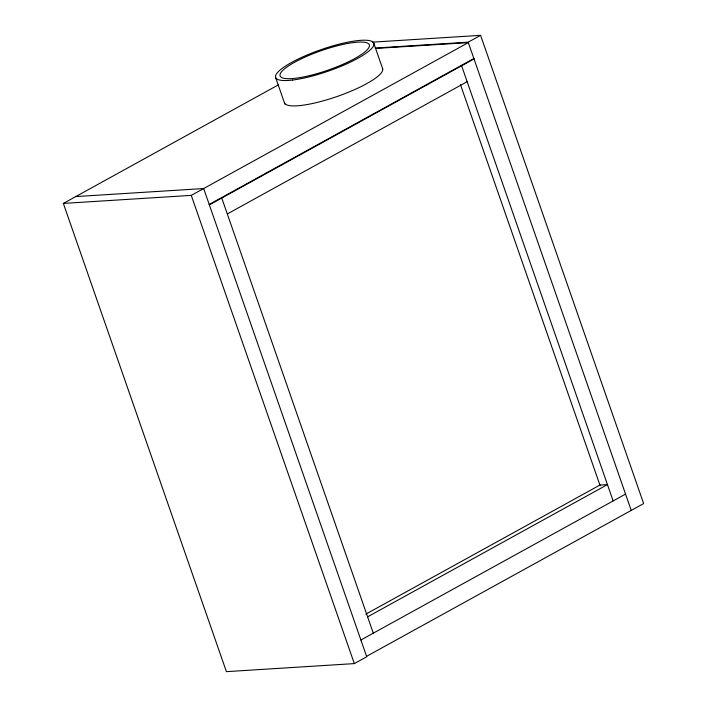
<?xml version="1.0" encoding="UTF-8"?>
<svg xmlns="http://www.w3.org/2000/svg" width="707" height="707" viewBox="0 0 707 707"><rect width="100%" height="100%" fill="white"/><g stroke="black" fill="none" stroke-linecap="round" stroke-linejoin="round"><path stroke-width="1.06" d="M75.764 196.581L203.669 188.539L366.73 656.759L354.322 663.599L226.408 671.65L63.356 203.422L278.602 84.743M375.258 48.041L468.184 42.19L480.592 35.35L643.644 503.578L366.58 656.343M63.356 203.422L191.27 195.379L468.326 42.606L375.399 48.456M209.219 204.456L473.876 58.522M209.36 204.871L474.017 58.937M227.309 213.947L467.159 81.694M365.873 614.118L599.916 485.064L607.454 484.587L367.613 616.84M360.897 640.012L625.554 494.087M372.359 42.155L480.592 35.35M468.184 42.19L631.236 510.419M461.468 65.362L613.146 500.927M460.46 84.593L600.163 485.771M373.8 43.277L382.69 68.809M275.615 77.478L284.868 104.044M221.618 197.615L373.296 633.172M191.27 195.379L354.322 663.599M382.628 68.632A51.982 11.339 -19.2 0 1 337.31 96.435A51.982 11.339 -19.2 0 1 284.453 102.842M292.663 80.032A51.982 11.339 -19.2 0 0 373.102 46.627A51.982 11.339 -19.2 0 0 308.367 54.474A51.982 11.339 -19.2 0 0 292.663 80.032M300.555 77.505A47.263 10.313 -19.2 0 0 369.416 46.141A47.263 10.313 -19.2 0 0 304.151 57.488A47.263 10.313 -19.2 0 0 300.555 77.505"/></g></svg>
